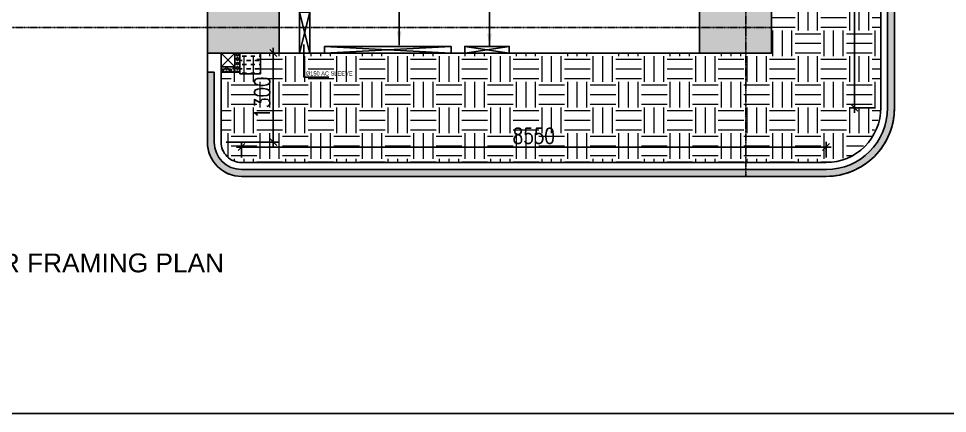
# Model space of a CAD drawing. Header units: millimetres. Extents: x 2061841 to 105821645, y -77612 to 48520811.
# Drawn here: x 2452493 to 2466081, y -2790 to 2982 of the extents above; entities that cross this region are included whole.
import ezdxf

# ---------------------------------------------------------------- set-up
doc = ezdxf.new("R2010")
doc.units = ezdxf.units.MM
doc.header["$LTSCALE"] = 10
doc.header["$MEASUREMENT"] = 0
doc.linetypes.add('CENTER', pattern=[2, 1.25, -0.25, 0.25, -0.25])
for name, color, linetype in [('$1$A1_Title Block_A-TITLE', 3, 'Continuous'), ('A-Comments', 30, 'Continuous'), ('A-Grid-Tower', 8, 'CENTER'), ('A-HATCH', 8, 'Continuous'), ('BORDER', 5, 'Continuous'), ('khuraa', 6, 'Continuous'), ('S-OPENING', 6, 'Continuous'), ('SLEEVE 150 NEW', 51, 'Continuous'), ('UPSTAND RCC', 171, 'Continuous'), ('VIN_BEAM', 4, 'Continuous'), ('VIN_COLUMN', 1, 'Continuous')]:
    doc.layers.add(name, color=color, linetype=linetype)
for name, color, linetype, lineweight in [('s-opening text', 4, 'Continuous', 9), ('VIN SUNK HATCH', 8, 'Continuous', 0), ('VIN_COLUMN HATCH', 33, 'Continuous', 20), ('VIN_CUT OUT', 6, 'Continuous', 9)]:
    doc.layers.add(name, color=color, linetype=linetype, lineweight=lineweight)
doc.styles.add('200', font='romand.shx', dxfattribs={"width": 0.8, "height": 225})
doc.styles.add('KCP', font='', dxfattribs={"width": 0.9, "height": 200})
doc.styles.add('WD-100_3mm', font='romans.shx', dxfattribs={"width": 0.8, "height": 300})
doc.styles.add('WD-50', font='ARIALN.TTF', dxfattribs={"height": 150})
doc.styles.get('KCP').set_extended_font_data('Bahnschrift')
doc.dimstyles.new('GR1', dxfattribs={"dimtxt": 225, "dimasz": 125, "dimexe": 125, "dimexo": 100, "dimgap": 50, "dimtad": 1, "dimdec": 0, "dimzin": 3, "dimdsep": 46, "dimtxsty": '200', "dimblk1": 'OBLIQUE', "dimblk2": 'OBLIQUE', "dimsah": 1, "dimcen": 0.0625, "dimdle": 125, "dimclrd": 3, "dimclre": 3, "dimclrt": 2, "dimadec": 0, "dimazin": 0, "dimtfac": 1, "dimtdec": 0, "dimtix": 1, "dimtmove": 0, "dimatfit": 3, "dimfxl": 1, "dimtolj": 1, "dimtzin": 0, "dimarcsym": 0})
doc.dimstyles.new('GR2', dxfattribs={"dimtxt": 225, "dimasz": 100, "dimexe": 75, "dimexo": 75, "dimgap": 50, "dimtad": 1, "dimdec": 0, "dimdsep": 46, "dimtxsty": '200', "dimblk1": 'OBLIQUE', "dimblk2": 'OBLIQUE', "dimsah": 1, "dimcen": 50, "dimdle": 75, "dimclrd": 3, "dimclre": 3, "dimclrt": 2, "dimadec": 0, "dimazin": 0, "dimtfac": 1, "dimtdec": 0, "dimtix": 1, "dimtmove": 0, "dimatfit": 3, "dimldrblk": 'OBLIQUE', "dimfxl": 1, "dimtolj": 1, "dimtzin": 0, "dimarcsym": 0})
doc.dimstyles.new('wd-50', dxfattribs={"dimtxt": 90, "dimasz": 50, "dimexe": 35, "dimexo": 50, "dimgap": 25, "dimtad": 1, "dimrnd": 5, "dimzin": 12, "dimdsep": 46, "dimtxsty": 'WD-50', "dimblk": 'ARCHTICK', "dimblk2": 'ARCHTICK', "dimcen": 50, "dimdle": 35, "dimclrd": 5, "dimclre": 5, "dimclrt": 4, "dimadec": 0, "dimazin": 0, "dimtfac": 1, "dimtmove": 1, "dimatfit": 2, "dimfxl": 1, "dimtolj": 1, "dimtzin": 12, "dimlwd": -1, "dimlwe": -1, "dimarcsym": 0})

# ---------------------------------------------------------------- blocks, each defined once
blk = doc.blocks.new('_Oblique')
at = {"color": 0, "linetype": 'ByBlock', "lineweight": -2}
blk.add_line((-0.5, -0.5), (0.5, 0.5), dxfattribs=at)
blk = doc.blocks.new('_ArchTick')
at = {"color": 0, "linetype": 'ByBlock', "const_width": 0.15}
blk.add_lwpolyline([(-0.5, -0.5), (0.5, 0.5)], dxfattribs=at)
blk = doc.blocks.new('*D2626')
at = {"layer": 'A-HATCH', "color": 3, "lineweight": -2, "transparency": 16777216}
for p, q in [((2455530, 2478), (2456294, 2478)), ((2456219, 2553), (2456219, 1103)), ((2455530, 1178), (2456294, 1178))]:
    blk.add_line(p, q, dxfattribs=at)
at = {"layer": 'Defpoints', "color": 0, "transparency": 16777216}
for p in [(2455455, 2478, -643584), (2455455, 1178, -643584), (2456219, 1178)]:
    blk.add_point(p, dxfattribs=at)
at = {"layer": 'A-HATCH', "color": 3, "lineweight": -2, "transparency": 16777216, "xscale": 100, "yscale": 100, "zscale": 100}
for p, rotation in [((2456219, 2478), 90), ((2456219, 1178), 270)]:
    blk.add_blockref('_Oblique', p, dxfattribs=dict(at, rotation=rotation))
at = {"layer": 'A-HATCH', "color": 2, "transparency": 16777216, "insert": (2456057, 1828), "char_height": 225, "attachment_point": 5, "rotation": 90, "style": '200'}
blk.add_mtext('\\A1;1300', dxfattribs=at)
blk = doc.blocks.new('OBLIQUE')
blk = doc.blocks.new('*D2627')
at = {"layer": 'A-HATCH', "color": 3, "lineweight": -2, "transparency": 16777216}
for p, q in [((2455680, 1104), (2464380, 1104)), ((2455755, 953), (2455755, 1179)), ((2464305, 953), (2464305, 1179))]:
    blk.add_line(p, q, dxfattribs=at)
at = {"layer": 'Defpoints', "color": 0, "transparency": 16777216}
for p in [(2464305, 1104), (2455755, 878, -643584), (2464305, 878, -643584)]:
    blk.add_point(p, dxfattribs=at)
at = {"layer": 'A-HATCH', "color": 3, "lineweight": -2, "transparency": 16777216, "xscale": 100, "yscale": 100, "zscale": 100, "rotation": 180}
blk.add_blockref('_Oblique', (2455755, 1104), dxfattribs=at)
at = {"layer": 'A-HATCH', "color": 3, "lineweight": -2, "transparency": 16777216, "xscale": 100, "yscale": 100, "zscale": 100}
blk.add_blockref('_Oblique', (2464305, 1104), dxfattribs=at)
at = {"layer": 'A-HATCH', "color": 2, "transparency": 16777216, "insert": (2460030, 1267), "char_height": 225, "attachment_point": 5, "style": '200'}
blk.add_mtext('\\A1;8550', dxfattribs=at)
blk = doc.blocks.new('*D2628')
at = {"layer": 'A-HATCH', "color": 3, "lineweight": -2, "transparency": 16777216}
for p, q in [((2464722, 1603), (2464722, 19500)), ((2465030, 19425), (2464647, 19425)), ((2465030, 1678), (2464647, 1678))]:
    blk.add_line(p, q, dxfattribs=at)
at = {"layer": 'Defpoints', "color": 0, "transparency": 16777216}
for p in [(2464722, 19425), (2465105, 19425, -643584), (2465105, 1678, -643584)]:
    blk.add_point(p, dxfattribs=at)
at = {"layer": 'A-HATCH', "color": 3, "lineweight": -2, "transparency": 16777216, "xscale": 100, "yscale": 100, "zscale": 100}
for p, rotation in [((2464722, 19425), 90), ((2464722, 1678), 270)]:
    blk.add_blockref('_Oblique', p, dxfattribs=dict(at, rotation=rotation))
at = {"layer": 'A-HATCH', "color": 2, "transparency": 16777216, "insert": (2464559, 10552), "char_height": 225, "attachment_point": 5, "rotation": 90, "style": '200'}
blk.add_mtext('\\A1;17747', dxfattribs=at)

msp = doc.modelspace()

# ---------------------------------------------------------------- hatches: boundary and pattern name
at = {"layer": 'A-Comments'}
h = msp.add_hatch(color=8, dxfattribs=at)
h.dxf.hatch_style = 1
h.paths.add_polyline_path([(2455255.5, 2200.3), (2455355.5, 2200.3), (2455355.5, 1175.3, 0.4142131), (2455755.5, 775.3), (2464305.5, 775.3, 0.4142136), (2465205.5, 1675.3), (2465205.5, 22925.3), (2465305.5, 22925.3), (2465305.5, 1675.3, -0.4142136), (2464305.5, 675.3), (2455755.5, 675.3, -0.4142131), (2455255.5, 1175.3)])
h = msp.add_hatch(dxfattribs=at)
h.set_pattern_fill('HONEY', color=8, scale=200)
h.set_pattern_definition([(0, (-2567435.446, -190624.363), (37.5, 21.65063509), [25, -50]), (120, (-2567435.446, -190624.363), (-37.5, 21.65063509), [25, -50]), (60, (-2567435.446, -190624.363), (8e-15, 43.30127019), [-50, 25])])
h.paths.add_polyline_path([(2455255.5, 2200.3), (2455355.5, 2200.3), (2455355.5, 1175.2, 0.4142131), (2455755.5, 775.2), (2464305.5, 775.2, 0.4142136), (2465205.5, 1675.2), (2465205.5, 22925.2), (2465305.5, 22925.2), (2465305.5, 1675.2, -0.4142136), (2464305.5, 675.2), (2455755.5, 675.2, -0.4142131), (2455255.5, 1175.2)])
at = {"layer": 'khuraa'}
h = msp.add_hatch(dxfattribs=at)
h.set_pattern_fill('DASH', color=256, scale=500, angle=180)
h.set_pattern_definition([(180, (-212486.24, -128378.174), (-62.5, -62.5), [62.5, -62.5])])
h.paths.add_polyline_path([(2455730.4, 2475.3), (2456030.4, 2475.3), (2456030.4, 2175.3), (2455730.4, 2175.3), (2455730.4, 2475.3)])
at = {"layer": 'UPSTAND RCC'}
h = msp.add_hatch(dxfattribs=at)
h.set_pattern_fill('HEX', color=256, scale=150)
h.set_pattern_definition([(0, (2438305.496, 38975.31), (0, 32.475953), [18.75, -37.5]), (120, (2438305.496, 38975.31), (-28.125, -16.237976), [18.75, -37.5]), (60, (2438324.246, 38975.31), (-28.125, 16.237976), [18.75, -37.5])])
h.paths.add_polyline_path([(2455655.5, 2200.3), (2455730.5, 2200.3), (2455730.5, 2475.3), (2455655.5, 2475.3), (2455655.5, 2200.3)])
h = msp.add_hatch(dxfattribs=at)
h.set_pattern_fill('HEX', color=256, scale=150)
h.set_pattern_definition([(0, (2438255.496, 38975.31), (0, 32.475953), [18.75, -37.5]), (120, (2438255.496, 38975.31), (-28.125, -16.237976), [18.75, -37.5]), (60, (2438274.246, 38975.31), (-28.125, 16.237976), [18.75, -37.5])])
h.paths.add_polyline_path([(2455605.5, 2275.3), (2455455.5, 2275.3), (2455455.5, 2200.3), (2455655.5, 2200.3), (2455655.5, 2275.3)])
at = {"layer": 'VIN SUNK HATCH'}
h = msp.add_hatch(dxfattribs=at)
h.set_pattern_fill('EARTH', color=8, scale=1500, angle=180)
h.set_pattern_definition([(0, (-3646.26, 230.24), (375, 375), [375, -375]), (0, (-3646.26, 370.86), (375, 375), [375, -375]), (0, (-3646.26, 511.5), (375, 375), [375, -375]), (90, (-3599.4, 558.36), (-375, 375), [375, -375]), (90, (-3458.76, 558.36), (-375, 375), [375, -375]), (90, (-3318.14, 558.36), (-375, 375), [375, -375])])
edge = h.paths.add_edge_path()
edge.add_line((2465099.2, 1578.6), (2464967, 1228.5))
edge.add_line((2464967, 1228.5), (2464706.7, 986.2))
edge.add_line((2464706.7, 986.2), (2464349.4, 879.6))
edge.add_line((2464349.4, 879.6), (2455755.5, 878.3))
edge.add_arc((2455752.5, 1175.4), 297.1, 179.43352, 270.57112, ccw=False)
edge.add_line((2455455.5, 1178.3), (2455455.5, 2275.3))
edge.add_line((2455455.5, 2275.3), (2455655.4, 2275.3))
edge.add_line((2455655.4, 2275.3), (2455655.4, 2475.3))
edge.add_line((2455655.4, 2475.3), (2463505.5, 2475.3))
edge.add_line((2463505.5, 2475.3), (2463505.4, 7175.3))
edge.add_line((2463505.4, 7175.3), (2465105.5, 7184.9))
edge.add_line((2465105.5, 7184.9), (2465099.2, 1578.6))
at = {"layer": 'VIN_COLUMN HATCH'}
h = msp.add_hatch(color=256, dxfattribs=at)
h.dxf.hatch_style = 1
h.paths.add_polyline_path([(2462455.5, 2475.3), (2463505.5, 2475.3), (2463505.5, 3425.3), (2462455.5, 3425.3)])
h = msp.add_hatch(color=256, dxfattribs=at)
h.dxf.hatch_style = 1
h.paths.add_polyline_path([(2456305.5, 2475.3), (2455255.5, 2475.3), (2455255.5, 3225.3), (2456305.5, 3225.3)])

# ---------------------------------------------------------------- linework, layer by layer
at = {"layer": 'A-Comments', "color": 33}
for p, q in [((2465205.5, 1675.3, -643584.3), (2465205.5, 22925.3, -643584.3)), ((2465305.5, 22925.3, -643584.3), (2465305.5, 1675.3, -643584.3))]:
    msp.add_line(p, q, dxfattribs=at)
at = {"layer": 'A-Comments', "color": 4}
for p, q in [((2465205.5, 1675.3, -643584.3), (2465205.5, 22925.3, -643584.3)), ((2465205.5, 22925.3, -643584.3), (2465205.5, 1675.3, -643584.3)), ((2465305.5, 22925.3, -643584.3), (2465305.5, 1675.3, -643584.3)), ((2465305.5, 22925.3, -643584.3), (2465305.5, 1675.3, -643584.3)), ((2455255.5, 1175.3, -643584.3), (2455255.5, 2475.3, -643584.3)), ((2455355.5, 2200.3, -643584.3), (2455255.5, 2200.3, -643584.3)), ((2455355.5, 2200.3, -643584.3), (2455355.5, 1175.3, -643584.3)), ((2455755.5, 775.3, -643584.3), (2464305.5, 775.3, -643584.3)), ((2464305.5, 675.3, -643584.3), (2455755.5, 675.3, -643584.3)), ((2464305.5, 675.3, -643584.3), (2455755.5, 675.3, -643584.3))]:
    msp.add_line(p, q, dxfattribs=at)
for centre, radius, start, end in [((2464305.5, 1675.3, -643584.3), 900, 270, 0), ((2464305.5, 1675.3, -643584.3), 1000, 270, 0), ((2464305.5, 1675.3, -643584.3), 1000, 270, 0), ((2455755.5, 1175.3, -643584.3), 500, 180.00008, 270), ((2455755.5, 1175.3, -643584.3), 400, 180.00009, 270.00001)]:
    msp.add_arc(centre, radius, start, end, dxfattribs=at)
at = {"layer": 'A-Grid-Tower'}
for p, q in [((2463130.5, 42217.8, -643584.3), (2463130.5, 675.2, -643584.3)), ((2463505.5, 2850.3, -643584.3), (2434542.2, 2850.3, -643584.3))]:
    msp.add_line(p, q, dxfattribs=at)
at = {"layer": 'BORDER'}
msp.add_lwpolyline([(2432870.4, -2789.9), (2522870.4, -2789.9), (2522870.4, 57210.1), (2432870.4, 57210.1)], close=True, dxfattribs=at)
at = {"layer": 'khuraa', "elevation": -643584.3}
msp.add_lwpolyline([(2455730.4, 2175.3), (2456030.4, 2175.3), (2456030.4, 2475.3), (2455730.4, 2475.3)], close=True, dxfattribs=at)
at = {"layer": 'S-OPENING'}
for p, q in [((2458820.5, 2475.2, -643584.3), (2456970.5, 2575.2, -643584.3)), ((2456970.5, 2475.2, -643584.3), (2458820.5, 2575.2, -643584.3)), ((2459020.5, 2475.3, -643584.3), (2459670.5, 2575.3, -643584.3)), ((2459670.5, 2475.3, -643584.3), (2459020.5, 2575.3, -643584.3))]:
    msp.add_line(p, q, dxfattribs=at)
at = {"layer": 'S-OPENING', "elevation": -643584.3}
for points in [[(2456970.5, 2475.2), (2458820.5, 2475.2), (2458820.5, 2575.2), (2456970.5, 2575.2)], [(2459020.5, 2475.3), (2459670.5, 2475.3), (2459670.5, 2575.3), (2459020.5, 2575.3)]]:
    msp.add_lwpolyline(points, close=True, dxfattribs=at)
at = {"layer": 'SLEEVE 150 NEW'}
for p, q in [((2456604.7, 3076.1, -643584.3), (2456754.7, 2476.1, -643584.3)), ((2456604.7, 2476.1, -643584.3), (2456754.7, 3076.1, -643584.3))]:
    msp.add_line(p, q, dxfattribs=at)
at = {"layer": 'SLEEVE 150 NEW', "elevation": -643584.3}
msp.add_lwpolyline([(2456604.7, 3076.1), (2456754.7, 3076.1), (2456754.7, 2476.1), (2456604.7, 2476.1)], close=True, dxfattribs=at)
at = {"layer": 'UPSTAND RCC', "elevation": -643584.3}
for points in [[(2455655.5, 2200.3), (2455730.5, 2200.3), (2455730.5, 2475.3), (2455655.5, 2475.3)], [(2455655.5, 2275.3), (2455455.5, 2275.3), (2455455.5, 2200.3), (2455655.5, 2200.3)]]:
    msp.add_lwpolyline(points, close=True, dxfattribs=at)
at = {"layer": 'VIN_BEAM'}
msp.add_line((2456305.5, 2475.3, -643584.3), (2462460.5, 2475.3, -643584.3), dxfattribs=at)
at = {"layer": 'VIN_BEAM', "elevation": -643584.3}
for points in [[(2455255.5, 2475.3), (2455255.5, 1175.3, 0.4142136), (2455755.5, 675.3), (2464305.5, 675.3, 0.4142136), (2465305.5, 1675.3), (2465305.5, 19425.3)], [(2455455.5, 2478.3), (2455455.5, 1178.3, 0.4142136), (2455755.5, 878.3), (2464305.5, 878.3, 0.4142136), (2465105.5, 1678.3), (2465105.5, 19425.3)]]:
    msp.add_lwpolyline(points, format="xyb", dxfattribs=at)
at = {"layer": 'VIN_COLUMN', "ltscale": 125, "elevation": -643584.3}
for points in [[(2462455.5, 2475.3), (2463505.5, 2475.3), (2463505.5, 3425.3), (2462455.5, 3425.3)], [(2456305.5, 2475.3), (2455255.5, 2475.3), (2455255.5, 3225.3), (2456305.5, 3225.3)]]:
    msp.add_lwpolyline(points, close=True, dxfattribs=at)
at = {"layer": 'VIN_CUT OUT'}
for p, q in [((2455655.5, 2275.3, -643584.3), (2455455.5, 2478.3, -643584.3)), ((2455655.5, 2475.3, -643584.3), (2455455.5, 2275.3, -643584.3))]:
    msp.add_line(p, q, dxfattribs=at)
at = {"layer": 'VIN_CUT OUT', "elevation": -643584.3}
msp.add_lwpolyline([(2455455.5, 2475.3), (2455655.5, 2475.3), (2455655.5, 2275.3), (2455455.5, 2275.3)], close=True, dxfattribs=at)

# ---------------------------------------------------------------- texts
at = {"layer": '$1$A1_Title Block_A-TITLE', "linetype": 'ByBlock', "insert": (2446727.1, -452.1, -643584.3), "char_height": 275, "width": 11524.133, "attachment_point": 1, "style": 'WD-100_3mm'}
msp.add_mtext('{\\W1;\\fArial|b0|i0|c0|p34;TOWER -A & B TYPICAL FLOOR FRAMING PLAN}', dxfattribs=at)
at = {"layer": 'SLEEVE 150 NEW', "style": 'KCP', "width": 0.9}
msp.add_text('Ø150 AC SLEEVE', height=60, rotation=360, dxfattribs=at).set_placement((2456696, 2150, -643983.1))

# ---------------------------------------------------------------- dimensions: what is measured, and where the dimension line sits
at = {"layer": 'A-HATCH'}
for base, p1, p2, picture, middle in [((2464721.7, 19425.3), (2465105.5, 1678.3, -643584.3), (2465105.5, 19425.3, -643584.3), '*D2628', (2464559.2, 10551.8)), ((2456219.2, 1178.3), (2455455.5, 2478.3, -643584.3), (2455455.5, 1178.3, -643584.3), '*D2626', (2456056.7, 1828.3))]:
    dim = msp.add_linear_dim(base=base, p1=p1, p2=p2, angle=90, dimstyle='GR2', override={"dimldrblk": 'OBLIQUE'}, dxfattribs=at)
    dim.commit()
    dim.dimension.update_dxf_attribs({"geometry": picture, "text_midpoint": middle})
dim = msp.add_linear_dim(base=(2464305.5, 1104.3), p1=(2455755.5, 878.3, -643584.3), p2=(2464305.5, 878.3, -643584.3), dimstyle='GR2', override={"dimldrblk": 'OBLIQUE'}, dxfattribs=at)
dim.commit()
dim.dimension.update_dxf_attribs({"geometry": '*D2627', "text_midpoint": (2460030.5, 1266.8)})

# ---------------------------------------------------------------- leaders
at = {"layer": 's-opening text'}
for points in [[(2459382.2, 2563, -643584.3), (2459382.2, 3285.8, -643584.3)], [(2458061.3, 2593.6, -643584.3), (2458061.3, 3175.9, -643584.3)]]:
    msp.add_leader(points, dimstyle='GR1', override={"dimasz": 200, "dimtad": 0, "dimfxl": 125}, dxfattribs=at)
at = {"layer": 'SLEEVE 150 NEW'}
msp.add_leader([(2456668.7, 2604.7, -643584.3), (2456668.7, 2123.5, -643584.3), (2457030.7, 2123.5, -643584.3)], dimstyle='wd-50', override={"dimtxt": 200, "dimtad": 0, "dimdec": 0, "dimtxsty": 'KCP', "dimclrd": 256, "dimclre": 256, "dimclrt": 256, "dimtdec": 0, "dimarcsym": 1}, dxfattribs=at)

doc.saveas('drawing.dxf')
